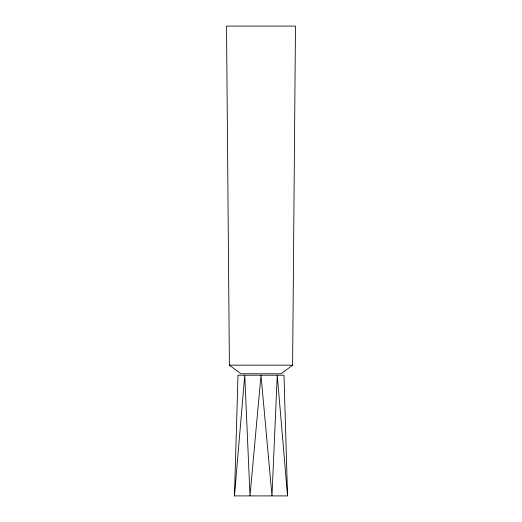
<?xml version="1.0" encoding="UTF-8"?>
<svg xmlns="http://www.w3.org/2000/svg" width="522" height="522" viewBox="0 0 522 522"><rect width="100%" height="100%" fill="white"/><g stroke="black" fill="none" stroke-linecap="round" stroke-linejoin="round"><path stroke-width="0.78" d="M292.607 365.159L295.478 26.1L226.522 26.1L229.393 365.159L240.883 373.778L281.117 373.778L292.607 365.159L229.393 365.159M234.456 495.9L238.012 375.22L283.988 375.22L287.544 495.9L234.456 495.9L244.746 375.22L250.005 495.9L261 375.22L271.995 495.9L277.254 375.22L287.544 495.9"/></g></svg>
